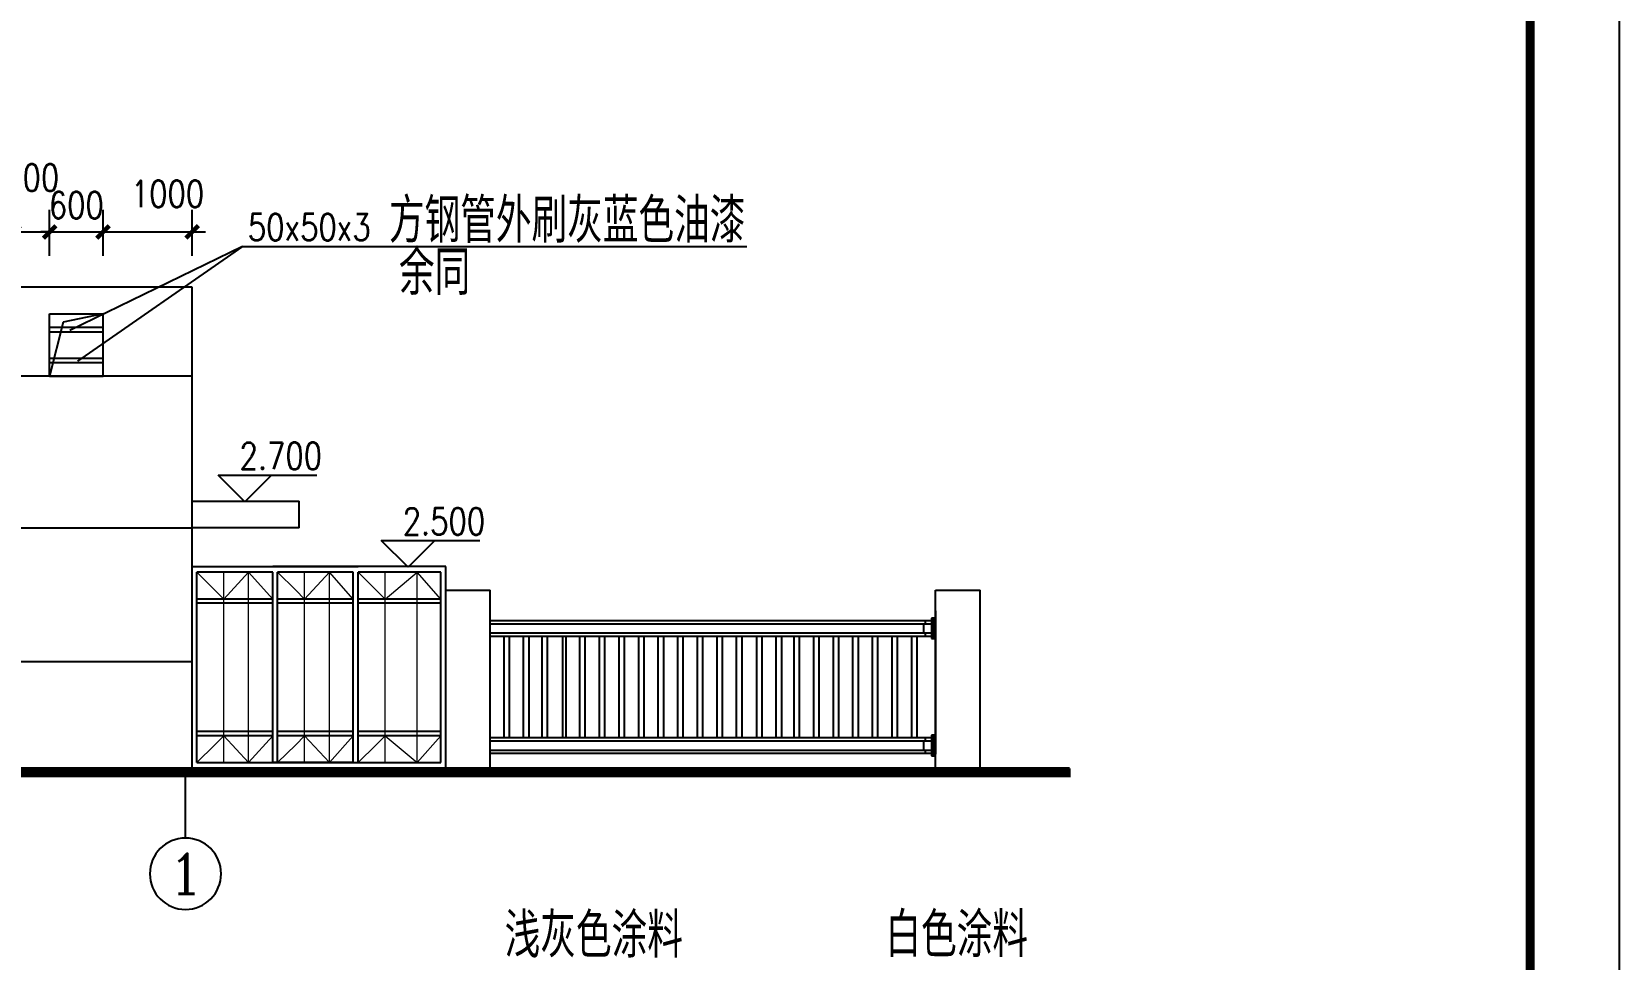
# Model space of a CAD drawing. Extents: x 575917 to 733065, y -270021 to -228021.
# Drawn here: x 715251 to 733065, y -252701 to -242290 of the extents above; entities that cross this region are included whole.
import ezdxf
from ezdxf.enums import TextEntityAlignment as Align

# ---------------------------------------------------------------- set-up
doc = ezdxf.new("R2010")
doc.units = 0
doc.header["$LTSCALE"] = 1000
doc.header["$MEASUREMENT"] = 0
doc.layers.get('0').update_dxf_attribs({"linetype": 'CONTINUOUS'})
doc.layers.get('DEFPOINTS').update_dxf_attribs({"linetype": 'CONTINUOUS'})
for name, color, linetype in [('AXIS', 3, 'CONTINUOUS'), ('AXIS_TEXT', 3, 'CONTINUOUS'), ('LEVL', 3, 'CONTINUOUS'), ('PUB_DIM', 3, 'CONTINUOUS'), ('PUB_SYMB', 3, 'CONTINUOUS'), ('PUB_TEXT', 7, 'CONTINUOUS'), ('PUB_TITLE', 4, 'CONTINUOUS'), ('WALL', 151, 'CONTINUOUS'), ('填充层', 8, 'CONTINUOUS')]:
    doc.layers.add(name, color=color, linetype=linetype)
doc.layers.add('PUB_HATCH', color=252, linetype='CONTINUOUS', lineweight=15)
doc.styles.add('-HZTXTGBENOR', font='GBENOR.shx', dxfattribs={"bigfont": 'HZTXT.shx'})
doc.styles.add('-HZTXTSIMPLEX', font='SIMPLEX.shx', dxfattribs={"bigfont": 'HZTXT.shx'})
doc.styles.add('COMPLEX', font='COMPLEX.shx')
doc.styles.add('dim_font', font='SIMPLEX.shx', dxfattribs={"width": 0.8})
doc.dimstyles.new('DIMN', dxfattribs={"dimtxt": 300, "dimasz": 100, "dimexe": 250, "dimexo": 300, "dimgap": 0, "dimtad": 0, "dimdec": 0, "dimzin": 0, "dimdsep": 46, "dimtxsty": 'dim_font', "dimblk": 'ARCHTICK', "dimcen": 0.09, "dimdle": 150, "dimclrt": 7, "dimazin": 0, "dimtfac": 1, "dimtdec": 0, "dimtix": 1, "dimtmove": 2, "dimatfit": 3, "dimldrblk": 'ARCHTICK', "dimfxl": 1, "dimtvp": 1, "dimtolj": 1, "dimtzin": 0, "dimarcsym": 0})

# ---------------------------------------------------------------- blocks, each defined once
blk = doc.blocks.new('_axiso')
blk.add_circle((0, 0), 0.5)
at = {"layer": 'AXIS_TEXT', "style": 'COMPLEX', "width": 1.041667}
blk.add_attdef('A', text='', height=0.56, dxfattribs=at).set_placement((-0.25, -0.28), (0.25, -0.28), align=Align.FIT)
blk = doc.blocks.new('_archtick')
at = {"const_width": 0.5}
blk.add_lwpolyline([(-0.7, -0.7), (0.7, 0.7)], dxfattribs=at)
blk = doc.blocks.new('*D1503')
at = {"layer": 'DEFPOINTS', "color": 0, "transparency": 16777216}
for p in [(715451, -244537), (715051, -245104), (715451, -245104)]:
    blk.add_point(p, dxfattribs=at)
at = {"layer": 'PUB_DIM', "color": 0, "lineweight": -2, "transparency": 16777216}
for p, q in [((715051, -244804), (715051, -244287)), ((715451, -244804), (715451, -244287)), ((714901, -244537), (715601, -244537))]:
    blk.add_line(p, q, dxfattribs=at)
at = {"layer": 'PUB_DIM', "color": 0, "lineweight": -2, "transparency": 16777216, "xscale": 100, "yscale": 100, "zscale": 100, "rotation": 180}
blk.add_blockref('_archtick', (715051, -244537), dxfattribs=at)
at = {"layer": 'PUB_DIM', "color": 0, "lineweight": -2, "transparency": 16777216, "xscale": 100, "yscale": 100, "zscale": 100}
blk.add_blockref('_archtick', (715451, -244537), dxfattribs=at)
at = {"layer": 'PUB_DIM', "color": 7, "transparency": 16777216, "insert": (715251, -243927), "char_height": 300, "attachment_point": 5, "style": 'dim_font'}
blk.add_mtext('\\A1;400', dxfattribs=at)
blk = doc.blocks.new('*D1504')
at = {"layer": 'DEFPOINTS', "color": 0, "transparency": 16777216}
for p in [(716051, -244537), (715451, -245104), (716051, -245104)]:
    blk.add_point(p, dxfattribs=at)
at = {"layer": 'PUB_DIM', "color": 0, "lineweight": -2, "transparency": 16777216}
for p, q in [((715451, -244804), (715451, -244287)), ((716051, -244804), (716051, -244287)), ((715451, -244537), (715351, -244537)), ((715451, -244537), (716051, -244537)), ((716051, -244537), (716151, -244537))]:
    blk.add_line(p, q, dxfattribs=at)
at = {"layer": 'PUB_DIM', "color": 0, "lineweight": -2, "transparency": 16777216, "xscale": 100, "yscale": 100, "zscale": 100}
blk.add_blockref('_archtick', (715451, -244537), dxfattribs=at)
at = {"layer": 'PUB_DIM', "color": 0, "lineweight": -2, "transparency": 16777216, "xscale": 100, "yscale": 100, "zscale": 100, "rotation": 180}
blk.add_blockref('_archtick', (716051, -244537), dxfattribs=at)
at = {"layer": 'PUB_DIM', "color": 7, "transparency": 16777216, "insert": (715751, -244237), "char_height": 300, "attachment_point": 5, "style": 'dim_font'}
blk.add_mtext('\\A1;600', dxfattribs=at)
blk = doc.blocks.new('*D1505')
at = {"layer": 'DEFPOINTS', "color": 0, "transparency": 16777216}
for p in [(717051, -244537), (716051, -245104), (717051, -245104)]:
    blk.add_point(p, dxfattribs=at)
at = {"layer": 'PUB_DIM', "color": 0, "lineweight": -2, "transparency": 16777216}
for p, q in [((716051, -244804), (716051, -244287)), ((717051, -244804), (717051, -244287)), ((715901, -244537), (717201, -244537))]:
    blk.add_line(p, q, dxfattribs=at)
at = {"layer": 'PUB_DIM', "color": 0, "lineweight": -2, "transparency": 16777216, "xscale": 100, "yscale": 100, "zscale": 100, "rotation": 180}
blk.add_blockref('_archtick', (716051, -244537), dxfattribs=at)
at = {"layer": 'PUB_DIM', "color": 0, "lineweight": -2, "transparency": 16777216, "xscale": 100, "yscale": 100, "zscale": 100}
blk.add_blockref('_archtick', (717051, -244537), dxfattribs=at)
at = {"layer": 'PUB_DIM', "color": 7, "transparency": 16777216, "insert": (716775, -244109), "char_height": 300, "attachment_point": 5, "style": 'dim_font'}
blk.add_mtext('\\A1;1000', dxfattribs=at)

msp = doc.modelspace()

# ---------------------------------------------------------------- linework, layer by layer
for p, q in [((715450.7, -245457.1), (716050.7, -245457.1)), ((715450.7, -246157.1), (715450.7, -245457.1)), ((716050.7, -246157.1), (716050.7, -245457.1)), ((715450.7, -245607.1), (716050.7, -245607.1)), ((715450.7, -245657.1), (716050.7, -245657.1)), ((716050.7, -245957.1), (715450.7, -245957.1)), ((716050.7, -246007.1), (715450.7, -246007.1)), ((715450.7, -246157.1), (716050.7, -246157.1)), ((717050.7, -247557.1), (718250.7, -247557.1)), ((718250.7, -247857.1), (718250.7, -247557.1)), ((718250.7, -247857.1), (717050.7, -247857.1)), ((717050.7, -248291.9), (718913.2, -248291.9)), ((719896.7, -248291.9), (717955.2, -248291.9)), ((719896.7, -250557.1), (719896.7, -248291.9)), ((717955.2, -248357.1), (717104.7, -248357.1)), ((718859.2, -248357.1), (718009.2, -248357.1)), ((718859.2, -250491.9), (718859.2, -248357.1)), ((718913.2, -250491.9), (718913.2, -248357.1)), ((719842.7, -248357.1), (718913.2, -248357.1)), ((719842.7, -250491.9), (719842.7, -248357.1)), ((719896.7, -250557.1), (719896.7, -248557.1)), ((719896.7, -248557.1), (720396.7, -248557.1)), ((720396.7, -250557.1), (720396.7, -248557.1)), ((725392.7, -250557.1), (725392.7, -248557.1)), ((725392.7, -248557.1), (725892.7, -248557.1)), ((725892.7, -250557.1), (725892.7, -248557.1)), ((725392.7, -248788.3), (725392.7, -250398.7)), ((725392.7, -250398.7), (725392.7, -248788.3)), ((725278, -248902.1), (720396.7, -248902.1)), ((725258.4, -248938.1), (720396.7, -248938.1)), ((725258.4, -249042.4), (720396.7, -249042.4)), ((725347.3, -248902.1), (723336.8, -248902.1)), ((725347.3, -248938.1), (723336.8, -248938.1)), ((725347.3, -249042.4), (723336.8, -249042.4)), ((725299.3, -248938.1), (724371.5, -248938.1)), ((725258.4, -248938.1), (725258.4, -249042.4)), ((725276.4, -249042.4), (725276.4, -249078.7)), ((725276.4, -249042.4), (725276.4, -249078.7)), ((725278, -248902.1), (725278, -248938.1)), ((725278, -248902.1), (725278, -248938.1)), ((725347.3, -248872.8), (725347.3, -249101.7)), ((725347.3, -248872.8), (725347.3, -249101.7)), ((725392.7, -248872.8), (725347.3, -248872.8)), ((725367.3, -248872.8), (725347.3, -248872.8)), ((725392.7, -248872.8), (725347.3, -248872.8)), ((725367.3, -248872.8), (725367.3, -249101.7)), ((725367.3, -248872.8), (725367.3, -249101.7)), ((725276.4, -249078.7), (720396.7, -249078.7)), ((720547.2, -249078.7), (720547.2, -250216.4)), ((720607.8, -249078.7), (720607.8, -250216.4)), ((720767.1, -249078.7), (720767.1, -250216.4)), ((720827.7, -249078.7), (720827.7, -250216.4)), ((720975.4, -249078.7), (720975.4, -250216.4)), ((721036, -249078.7), (721036, -250216.4)), ((721205.9, -249078.7), (721205.9, -250216.4)), ((721244.9, -249078.7), (721244.9, -250216.4)), ((721398.3, -249078.7), (721398.3, -250216.4)), ((721458.9, -249078.7), (721458.9, -250216.4)), ((721618.2, -249078.7), (721618.2, -250216.4)), ((721678.7, -249078.7), (721678.7, -250216.4)), ((721838, -249078.7), (721838, -250216.4)), ((721898.6, -249078.7), (721898.6, -250216.4)), ((722057.9, -249078.7), (722057.9, -250216.4)), ((722118.5, -249078.7), (722118.5, -250216.4)), ((722277.8, -249078.7), (722277.8, -250216.4)), ((722338.4, -249078.7), (722338.4, -250216.4)), ((722497.7, -249078.7), (722497.7, -250216.4)), ((722558.2, -249078.7), (722558.2, -250216.4)), ((722717.5, -249078.7), (722717.5, -250216.4)), ((722717.5, -249078.7), (722717.5, -250216.4)), ((722778.1, -249078.7), (722778.1, -250216.4)), ((722778.1, -249078.7), (722778.1, -250216.4)), ((722937.4, -249078.7), (722937.4, -250216.4)), ((722998, -249078.7), (722998, -250216.4)), ((723157.3, -249078.7), (723157.3, -250216.4)), ((723217.9, -249078.7), (723217.9, -250216.4)), ((725347.3, -249078.7), (723336.8, -249078.7)), ((723382.1, -249078.7), (723382.1, -250216.4)), ((723442.7, -249078.7), (723442.7, -250216.4)), ((723602, -249078.7), (723602, -250216.4)), ((723662.5, -249078.7), (723662.5, -250216.4)), ((723802.8, -249078.7), (723802.8, -250216.4)), ((723863.4, -249078.7), (723863.4, -250216.4)), ((724022.7, -249078.7), (724022.7, -250216.4)), ((724083.3, -249078.7), (724083.3, -250216.4)), ((724242.6, -249078.7), (724242.6, -250216.4)), ((724303.2, -249078.7), (724303.2, -250216.4)), ((724462.5, -249078.7), (724462.5, -250216.4)), ((724523, -249078.7), (724523, -250216.4)), ((724682.3, -249078.7), (724682.3, -250216.4)), ((724742.9, -249078.7), (724742.9, -250216.4)), ((724902.2, -249078.7), (724902.2, -250216.4)), ((724962.8, -249078.7), (724962.8, -250216.4)), ((725122.1, -249078.7), (725122.1, -250216.4)), ((725182.7, -249078.7), (725182.7, -250216.4)), ((725347.3, -249101.7), (725392.7, -249101.7)), ((725347.3, -249101.7), (725367.3, -249101.7)), ((725347.3, -249101.7), (725392.7, -249101.7)), ((723382.1, -250216.4), (720396.7, -250216.4)), ((725278, -250216.4), (720396.7, -250216.4)), ((725258.4, -250252.5), (720396.7, -250252.5)), ((725347.3, -250216.4), (723336.8, -250216.4)), ((725347.3, -250252.5), (723336.8, -250252.5)), ((725299.3, -250252.5), (724371.5, -250252.5)), ((725258.4, -250252.5), (725258.4, -250356.7)), ((725278, -250216.4), (725278, -250252.5)), ((725278, -250216.4), (725278, -250252.5)), ((725347.3, -250187.1), (725347.3, -250416)), ((725347.3, -250187.1), (725347.3, -250416)), ((725392.7, -250187.1), (725347.3, -250187.1)), ((725367.3, -250187.1), (725347.3, -250187.1)), ((725392.7, -250187.1), (725347.3, -250187.1)), ((725367.3, -250187.1), (725367.3, -250416)), ((725367.3, -250187.1), (725367.3, -250416)), ((725258.4, -250356.7), (720396.7, -250356.7)), ((725276.4, -250393), (720396.7, -250393)), ((725347.3, -250356.7), (723336.8, -250356.7)), ((725347.3, -250393), (723336.8, -250393)), ((725276.4, -250356.7), (725276.4, -250393)), ((725276.4, -250356.7), (725276.4, -250393)), ((725347.3, -250416), (725392.7, -250416)), ((725347.3, -250416), (725367.3, -250416)), ((725347.3, -250416), (725392.7, -250416))]:
    msp.add_line(p, q)
at = {"const_width": 100}
msp.add_lwpolyline([(726910.4, -250607.1), (701074.6, -250607.1)], dxfattribs=at)
at = {"layer": 'AXIS'}
msp.add_line((716975.7, -251341.4), (716975.7, -250557.1), dxfattribs=at)
at = {"layer": 'LEVL'}
for p, q in [((717342.5, -247265.3), (717942.5, -247265.3)), ((717642.5, -247565.3), (717342.5, -247265.3)), ((717942.5, -247265.3), (717642.5, -247565.3)), ((717642.5, -247265.3), (718448.2, -247265.3)), ((719173.6, -248000.1), (719773.6, -248000.1)), ((719473.6, -248300.1), (719173.6, -248000.1)), ((719773.6, -248000.1), (719473.6, -248300.1)), ((719473.6, -248000.1), (720279.3, -248000.1))]:
    msp.add_line(p, q, dxfattribs=at)
at = {"layer": 'PUB_HATCH'}
for p, q in [((717104.7, -250491.9), (717104.7, -248357.1)), ((717304.2, -248556.6), (717104.7, -248357.1)), ((717404.7, -250491.9), (717404.7, -248357.1)), ((717404.7, -248657.1), (717684.7, -248357.1)), ((717684.7, -250491.9), (717684.7, -248357.1)), ((717955.2, -248657.1), (717684.7, -248357.1)), ((718212.7, -248556.6), (718009.2, -248357.1)), ((718313.2, -250491.9), (718313.2, -248357.1)), ((718313.2, -248657.1), (718593.2, -248357.1)), ((718593.2, -250491.9), (718593.2, -248357.1)), ((718859.2, -248657.1), (718593.2, -248357.1)), ((719116.7, -248556.6), (718913.2, -248357.1)), ((719217.2, -250491.9), (719217.2, -248357.1)), ((719217.2, -248657.1), (719576.7, -248357.1)), ((719576.7, -250491.9), (719576.7, -248357.1)), ((719842.7, -248657.1), (719576.7, -248357.1)), ((717304.2, -248556.6), (717404.7, -248657.1)), ((718212.7, -248556.6), (718313.2, -248657.1)), ((719116.7, -248556.6), (719217.2, -248657.1)), ((717304.2, -250292.4), (717104.7, -250491.9)), ((717304.2, -250292.4), (717404.7, -250191.9)), ((717404.7, -250191.9), (717684.7, -250491.9)), ((717955.2, -250191.9), (717684.7, -250491.9)), ((718212.7, -250292.4), (718009.2, -250491.9)), ((718212.7, -250292.4), (718313.2, -250191.9)), ((718313.2, -250191.9), (718593.2, -250491.9)), ((718859.2, -250191.9), (718593.2, -250491.9)), ((719116.7, -250292.4), (718913.2, -250491.9)), ((719116.7, -250292.4), (719217.2, -250191.9)), ((719217.2, -250191.9), (719576.7, -250491.9)), ((719842.7, -250191.9), (719576.7, -250491.9))]:
    msp.add_line(p, q, dxfattribs=at)
at = {"layer": 'PUB_SYMB', "ltscale": 0.001}
for q in [(715679.2, -245642.9), (715763, -245985.8)]:
    msp.add_line((717614.5, -244700), q, dxfattribs=at)
msp.add_lwpolyline([(717614.5, -244700), (723274.7, -244700)], dxfattribs=at)
at = {"layer": 'PUB_TEXT'}
for p, q in [((717050.7, -250557.1), (717050.7, -248291.9)), ((717104.7, -250491.9), (717104.7, -248357.1)), ((717955.2, -250491.9), (717955.2, -248357.1)), ((718009.2, -250491.9), (718009.2, -248357.1)), ((718009.2, -250491.9), (718009.2, -248357.1)), ((718913.2, -250491.9), (718913.2, -248357.1)), ((717955.2, -248657.1), (717104.7, -248657.1)), ((718859.2, -248657.1), (718009.2, -248657.1)), ((719842.7, -248657.1), (718913.2, -248657.1)), ((717955.2, -248705), (717104.7, -248705)), ((718859.2, -248705), (718009.2, -248705)), ((719842.7, -248705), (718913.2, -248705)), ((717955.2, -250143.9), (717104.7, -250143.9)), ((717955.2, -250191.9), (717104.7, -250191.9)), ((718859.2, -250143.9), (718009.2, -250143.9)), ((718859.2, -250191.9), (718009.2, -250191.9)), ((719842.7, -250143.9), (718913.2, -250143.9)), ((719842.7, -250191.9), (718913.2, -250191.9)), ((717050.7, -250557.1), (718913.2, -250557.1)), ((717104.7, -250491.9), (717955.2, -250491.9)), ((718859.2, -250491.9), (717955.2, -250491.9)), ((717955.2, -250491.9), (719842.7, -250491.9))]:
    msp.add_line(p, q, dxfattribs=at)
at = {"layer": 'PUB_TITLE'}
msp.add_lwpolyline([(658765.4, -270021.2), (658765.4, -228021.2), (733065.4, -228021.2), (733065.4, -270021.2)], close=True, dxfattribs=at)
msp.add_lwpolyline([(658765.4, -270021.2), (658765.4, -228021.2), (733065.4, -228021.2), (733065.4, -270021.2)], close=True, dxfattribs=at)
at = {"layer": 'PUB_TITLE', "const_width": 100}
msp.add_lwpolyline([(661265.4, -269021.2), (732065.4, -269021.2), (732065.4, -229021.2), (661265.4, -229021.2)], close=True, dxfattribs=at)
msp.add_lwpolyline([(661265.4, -269021.2), (732065.4, -269021.2), (732065.4, -229021.2), (661265.4, -229021.2)], close=True, dxfattribs=at)
at = {"layer": 'WALL'}
for p, q in [((717050.7, -245157.1), (704050.7, -245157.1)), ((717050.7, -250557.1), (717050.7, -245157.1)), ((726895.8, -250557.1), (701468.9, -250557.1))]:
    msp.add_line(p, q, dxfattribs=at)
at = {"layer": '填充层'}
for p, q in [((716050.7, -245457.1), (715601.5, -245550.9)), ((715601.5, -245550.9), (715450.7, -246157.1)), ((717050.7, -246157.1), (704050.7, -246157.1)), ((709753.9, -247857.1), (717050.7, -247857.1)), ((709753.9, -249357.1), (717050.7, -249357.1))]:
    msp.add_line(p, q, dxfattribs=at)

# ---------------------------------------------------------------- block references
at = {"layer": 'AXIS'}
ref = msp.add_blockref('_axiso', (716975.7, -251741.4), dxfattribs=dict(at, xscale=-800, yscale=800, zscale=800))
ref.add_attrib('A', '1', dxfattribs={"layer": 'AXIS_TEXT', "height": 448, "style": 'COMPLEX', "width": 2.083333}).set_placement((716775.7, -251965.4), (717175.7, -251965.4), align=Align.FIT)

# ---------------------------------------------------------------- texts
at = {"layer": 'LEVL', "color": 7, "style": 'dim_font', "width": 0.8}
msp.add_text('50x50x3', height=300, dxfattribs=at).set_placement((717676.5, -244722.7), align=Align.BOTTOM_LEFT)
at = {"layer": 'LEVL', "color": 7, "char_height": 300, "attachment_point": 5, "style": 'dim_font'}
for s, insert in [('2.700', (718045.3, -247051.1)), ('2.500', (719876.5, -247785.9))]:
    msp.add_mtext(s, dxfattribs=dict(at, insert=insert))
at = {"layer": 'PUB_TEXT', "width": 0.8}
for s, style, p in [('方钢管外刷灰蓝色油漆', '-HZTXTGBENOR', (719259.1, -244658.7)), ('余同', '-HZTXTGBENOR', (719371.2, -245242.8)), ('浅灰色涂料', '-HZTXTSIMPLEX', (720557.9, -252682)), ('白色涂料', '-HZTXTSIMPLEX', (724830.5, -252676.5))]:
    msp.add_text(s, height=500, dxfattribs=dict(at, style=style)).set_placement(p)

# ---------------------------------------------------------------- dimensions: what is measured, and where the dimension line sits
at = {"layer": 'PUB_DIM'}
for base, p1, p2, picture, middle in [((715450.7, -244537.1), (715050.7, -245103.8), (715450.7, -245103.8), '*D1503', (715250.7, -243927)), ((717050.7, -244537.1), (716050.7, -245103.8), (717050.7, -245103.8), '*D1505', (716775.5, -244109.4))]:
    dim = msp.add_linear_dim(base=base, p1=p1, p2=p2, dimstyle='DIMN', dxfattribs=at)
    dim.commit()
    dim.dimension.update_dxf_attribs({"geometry": picture, "text_midpoint": middle, "dimtype": 160})
dim = msp.add_linear_dim(base=(716050.7, -244537.1), p1=(715450.7, -245103.8), p2=(716050.7, -245103.8), dimstyle='DIMN', dxfattribs=at)
dim.commit()
dim.dimension.update_dxf_attribs({"geometry": '*D1504', "text_midpoint": (715750.7, -244237.1)})

doc.saveas('drawing.dxf')
